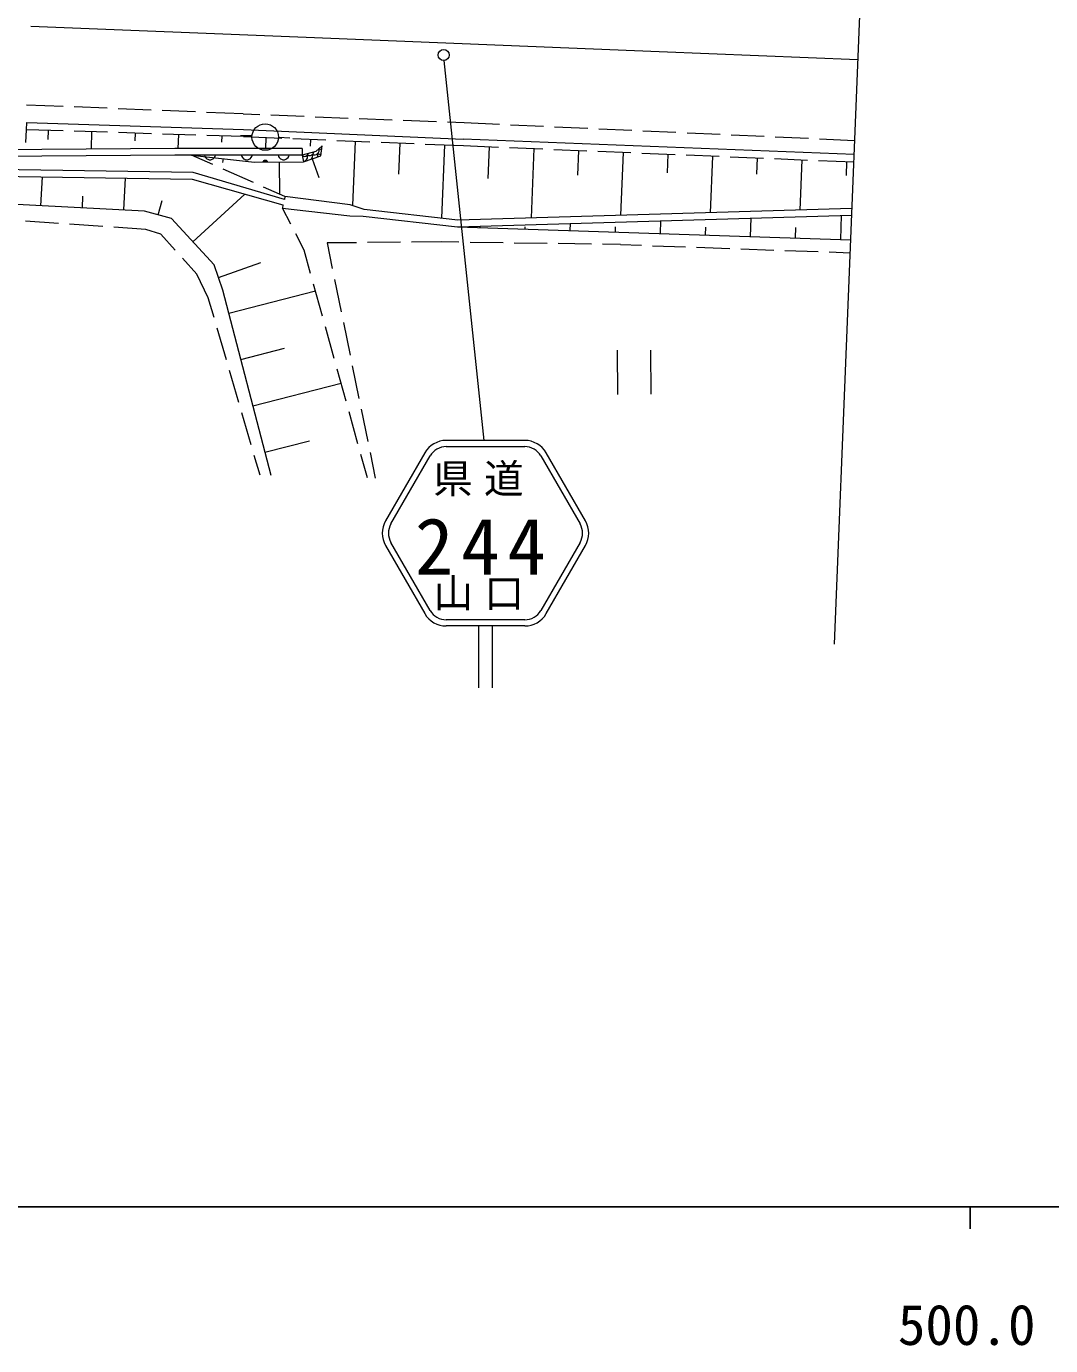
# Model space of a CAD drawing. Units: millimetres at full size, sheet at 1:1000; details may follow other scales. Extents: x 40000 to 680000, y 20000 to 380000.
# Drawn here: x 525266 to 571645, y 198715 to 258441 of the extents above; entities that cross this region are included whole.
import ezdxf
from ezdxf.enums import TextEntityAlignment as Align

# ---------------------------------------------------------------- set-up
doc = ezdxf.new("R2010")
doc.units = ezdxf.units.MM
doc.header["$LTSCALE"] = 1000
for name, color, linetype, lineweight in [('M-BGD', 7, 'Continuous', 13), ('M-BMK-OTRS', 5, 'Continuous', 13), ('M-STR-STRC', 7, 'Continuous', 13), ('M-TTL-BAND', 7, 'Continuous', 25)]:
    doc.layers.add(name, color=color, linetype=linetype, lineweight=lineweight)
doc.styles.add('ＭＳ ゴシック', font='')
doc.styles.get('ＭＳ ゴシック').set_extended_font_data('MS Gothic')

msp = doc.modelspace()

# ---------------------------------------------------------------- linework, layer by layer
at = {"layer": 'M-BGD'}
for p, q in [((525475, 258455), (537935, 257954)), ((537935, 257954), (553922, 257311)), ((553922, 257311), (562915, 256949)), ((526926, 254813), (525269, 254881)), ((528924, 254731), (527426, 254793)), ((530923, 254649), (529424, 254711)), ((532921, 254568), (531422, 254629)), ((535077, 254480), (533421, 254547)), ((535077, 254480), (535840, 254449)), ((525274, 253761), (525289, 254096)), ((525289, 254096), (535097, 253777)), ((536339, 254430), (537838, 254370)), ((538338, 254350), (539836, 254291)), ((540336, 254271), (541835, 254212)), ((542334, 254192), (543833, 254133)), ((544333, 254113), (545095, 254083)), ((545095, 254083), (546689, 254010)), ((547188, 253988), (548687, 253920)), ((549186, 253897), (550685, 253829)), ((525246, 253191), (525274, 253761)), ((526937, 253709), (525274, 253761)), ((526256, 253730), (526244, 253320)), ((528936, 253646), (527437, 253693)), ((528221, 253668), (528197, 252910)), ((530935, 253583), (529436, 253630)), ((530186, 253606), (530175, 253259)), ((532934, 253520), (531435, 253567)), ((532150, 253545), (532130, 252911)), ((535097, 253452), (533434, 253504)), ((534115, 253483), (534106, 253197)), ((535455, 253485), (534955, 253487)), ((535097, 253777), (545041, 253332)), ((535097, 253452), (536828, 253380)), ((536108, 253409), (536088, 252912)), ((536691, 253429), (537190, 253400)), ((537328, 253360), (538826, 253298)), ((538131, 253325), (538119, 253016)), ((539326, 253278), (540825, 253216)), ((540155, 253241), (540033, 250329)), ((562742, 252638), (545041, 253332)), ((551184, 253806), (552683, 253738)), ((553182, 253716), (554681, 253648)), ((555180, 253625), (556678, 253557)), ((557178, 253534), (558676, 253466)), ((559176, 253444), (560674, 253376)), ((561174, 253353), (562768, 253281)), ((531995, 252911), (522789, 252847)), ((537751, 252913), (531995, 252911)), ((537751, 252913), (537751, 252613)), ((538367, 252776), (537751, 252613)), ((538658, 253038), (538367, 252776)), ((538602, 252584), (538658, 253038)), ((541324, 253196), (542823, 253134)), ((542178, 253157), (542119, 251755)), ((543323, 253113), (545054, 253042)), ((544201, 253073), (544063, 249757)), ((545054, 253042), (546647, 252976)), ((546224, 252989), (546164, 251550)), ((547147, 252955), (548646, 252892)), ((548247, 252905), (548117, 249770)), ((549145, 252871), (550644, 252808)), ((550270, 252821), (550223, 251698)), ((551143, 252788), (552642, 252725)), ((552293, 252736), (552175, 249889)), ((553142, 252704), (554640, 252641)), ((554316, 252652), (554281, 251805)), ((532822, 251821), (510807, 252158)), ((531996, 252611), (522791, 252547)), ((537751, 252613), (531996, 252611)), ((533716, 252181), (532746, 252611)), ((532746, 252611), (535599, 252298)), ((533330, 252612), (533350, 252552)), ((533350, 252552), (533380, 252502)), ((533380, 252502), (533430, 252452)), ((533430, 252452), (533480, 252422)), ((533480, 252422), (533540, 252402)), ((533540, 252402), (533620, 252402)), ((533620, 252402), (533680, 252422)), ((533680, 252422), (533730, 252452)), ((533730, 252452), (533780, 252502)), ((533780, 252502), (533810, 252552)), ((533810, 252552), (533830, 252612)), ((534173, 252455), (534153, 252279)), ((534998, 252612), (535018, 252552)), ((535018, 252552), (535048, 252502)), ((535048, 252502), (535098, 252452)), ((535098, 252452), (535148, 252422)), ((535148, 252422), (535208, 252402)), ((535208, 252402), (535288, 252402)), ((535288, 252402), (535348, 252422)), ((535348, 252422), (535398, 252452)), ((535398, 252452), (535448, 252502)), ((535448, 252502), (535478, 252552)), ((535478, 252552), (535498, 252612)), ((535599, 252298), (537822, 252315)), ((535985, 252301), (535993, 252325)), ((536185, 252302), (535985, 252301)), ((535993, 252325), (536005, 252345)), ((535993, 252317), (536177, 252318)), ((536169, 252334), (536001, 252333)), ((536005, 252345), (536024, 252365)), ((536013, 252349), (536157, 252350)), ((536024, 252365), (536044, 252377)), ((536140, 252366), (536028, 252365)), ((536044, 252377), (536068, 252385)), ((536052, 252377), (536116, 252378)), ((536068, 252385), (536100, 252386)), ((536100, 252386), (536124, 252378)), ((536124, 252378), (536144, 252366)), ((536144, 252366), (536165, 252346)), ((536165, 252346), (536177, 252326)), ((536177, 252326), (536185, 252302)), ((536667, 252612), (536687, 252552)), ((536687, 252552), (536717, 252502)), ((536711, 252306), (536722, 250847)), ((536717, 252502), (536767, 252452)), ((536767, 252452), (536817, 252422)), ((536817, 252422), (536877, 252403)), ((536877, 252403), (536957, 252403)), ((536957, 252403), (537017, 252423)), ((537017, 252423), (537067, 252453)), ((537067, 252453), (537117, 252503)), ((537117, 252503), (537147, 252553)), ((537147, 252553), (537167, 252613)), ((537751, 252613), (537822, 252315)), ((537822, 252315), (538602, 252584)), ((538212, 252450), (538507, 251595)), ((555140, 252620), (556639, 252558)), ((556339, 252568), (556233, 250007)), ((557138, 252537), (558637, 252474)), ((558362, 252484), (558332, 251749)), ((559136, 252453), (560635, 252391)), ((560385, 252400), (560291, 250126)), ((561135, 252370), (562728, 252303)), ((562409, 252316), (562383, 251694)), ((510802, 251858), (532777, 251522)), ((525926, 250319), (525992, 251625)), ((529681, 250129), (529753, 251568)), ((532777, 251522), (536880, 250358)), ((536947, 250608), (532822, 251821)), ((535544, 251369), (534173, 251978)), ((536971, 250736), (536001, 251167)), ((530619, 250082), (521234, 250555)), ((527804, 250224), (527830, 250751)), ((531232, 249915), (531408, 250560)), ((532805, 248694), (535165, 250844)), ((536880, 250358), (536865, 250215)), ((536971, 250736), (536947, 250608)), ((539928, 250364), (536971, 250736)), ((540557, 250153), (539928, 250364)), ((531845, 249748), (530619, 250082)), ((533766, 247639), (531845, 249748)), ((536865, 250215), (539916, 249871)), ((537240, 249488), (536865, 250215)), ((539916, 249871), (540520, 249855)), ((540520, 249855), (544794, 249373)), ((544806, 249673), (540557, 250153)), ((544794, 249373), (562631, 249894)), ((562644, 250195), (544806, 249673)), ((558059, 248933), (558086, 249761)), ((562140, 248797), (562176, 249881)), ((526728, 249522), (525231, 249626)), ((528723, 249384), (527226, 249488)), ((530676, 249249), (529222, 249350)), ((531352, 249033), (530676, 249249)), ((544794, 249373), (562587, 248782)), ((545814, 249339), (545816, 249403)), ((547855, 249271), (547858, 249367)), ((549896, 249204), (549906, 249522)), ((551936, 249136), (551944, 249359)), ((553977, 249068), (553996, 249642)), ((556018, 249000), (556030, 249351)), ((560099, 248865), (560115, 249343)), ((532004, 248315), (531352, 249033)), ((537845, 248316), (537470, 249044)), ((540212, 248648), (538882, 248637)), ((538882, 248637), (539119, 247478)), ((542212, 248665), (540712, 248653)), ((544042, 248681), (542712, 248670)), ((544854, 248669), (544042, 248681)), ((546854, 248640), (545354, 248662)), ((548853, 248612), (547354, 248633)), ((550853, 248583), (549353, 248604)), ((552166, 248564), (551353, 248576)), ((552166, 248564), (553117, 248530)), ((553617, 248512), (555116, 248459)), ((532992, 247226), (532340, 247944)), ((538139, 247254), (537845, 248316)), ((555615, 248441), (557114, 248388)), ((557614, 248370), (559113, 248316)), ((559613, 248298), (561112, 248245)), ((561612, 248227), (562563, 248193)), ((534167, 246504), (533766, 247639)), ((533966, 247072), (535876, 247746)), ((533502, 246156), (532992, 247226)), ((538674, 245327), (538273, 246772)), ((539220, 246988), (539521, 245519)), ((533765, 245258), (533502, 246156)), ((536344, 238109), (534167, 246504)), ((534439, 245455), (538356, 246471)), ((539621, 245029), (539922, 243559)), ((534326, 243338), (533905, 244778)), ((539208, 243399), (538807, 244845)), ((534983, 243356), (536959, 243868)), ((552023, 243781), (552032, 241781)), ((553552, 241788), (553543, 243788)), ((534887, 241419), (534466, 242858)), ((539743, 241472), (539342, 242918)), ((540023, 243070), (540324, 241600)), ((535527, 241257), (539516, 242291)), ((535448, 239499), (535027, 240939)), ((540277, 239545), (539876, 240990)), ((540424, 241110), (540726, 239641)), ((536071, 239158), (538083, 239680)), ((535851, 238121), (535588, 239019)), ((540706, 238001), (540411, 239063)), ((540826, 239151), (541064, 237992))]:
    msp.add_line(p, q, dxfattribs=at)
msp.add_circle((536082, 253432), 600, dxfattribs=at)
for centre, start, end in [((537846, 252769), 246.28955, 338.6333), ((538078, 252804), 245.37402, 346.66577), ((538018, 252577), 319.67773, 18.52356), ((538310, 252839), 245.37402, 18.52356), ((538250, 252612), 337.57446, 18.52356), ((538542, 252875), 245.37402, 289.59607), ((538601, 253101), 245.37402, 280.43628), ((537615, 252733), 312.77856, 329.66577), ((537787, 252542), 278.48694, 18.52356)]:
    msp.add_arc(centre, 214, start, end, dxfattribs=at)
at = {"layer": 'M-BMK-OTRS'}
msp.add_line((563026, 259697), (561850, 230470), dxfattribs=at)
at = {"layer": 'M-STR-STRC'}
for p, q in [((546001, 239695), (544184, 256896)), ((547835, 239695), (544279, 239695)), ((543309, 239135), (541531, 236055)), ((541773, 235915), (543551, 238995)), ((544279, 239415), (547835, 239415)), ((548563, 238995), (550341, 235915)), ((550583, 236055), (548805, 239135)), ((541531, 234935), (543309, 231855)), ((543551, 231995), (541773, 235075)), ((550341, 235075), (548563, 231995)), ((548805, 231855), (550583, 234935)), ((547835, 231575), (544279, 231575)), ((547835, 231295), (544279, 231295)), ((545757, 228496), (545757, 231295)), ((546357, 231295), (546357, 228496))]:
    msp.add_line(p, q, dxfattribs=at)
msp.add_circle((544158, 257142), 250, dxfattribs=at)
for centre, radius, start, end in [((544279, 238575), 1120, 90, 150), ((547835, 238575), 1120, 30, 90), ((544279, 238575), 840, 90, 150), ((547835, 238575), 840, 30, 90), ((542500, 235495), 1120, 150, 210), ((549613, 235495), 1120, 330, 30), ((542500, 235495), 840, 150, 210), ((549613, 235495), 840, 330, 30.00002), ((544279, 232415), 1120, 210, 270), ((544279, 232415), 840, 210, 270), ((547835, 232415), 840, 270, 330), ((547835, 232415), 1120, 270, 330)]:
    msp.add_arc(centre, radius, start, end, dxfattribs=at)
at = {"layer": 'M-TTL-BAND'}
for p, q in [((40000, 205000), (579000, 205000)), ((568000, 205000), (568000, 204000))]:
    msp.add_line(p, q, dxfattribs=at)

# ---------------------------------------------------------------- texts
at = {"layer": 'M-STR-STRC', "attachment_point": 8, "style": 'ＭＳ ゴシック'}
for s, insert, char_height in [('\\T1.28;県道', (545984, 237162), 1320), ('\\T1.2;244', (546000, 233618), 2566), ('\\T1.28;山口', (546000, 232000), 1320)]:
    msp.add_mtext(s, dxfattribs=dict(at, insert=insert, char_height=char_height))
at = {"layer": 'M-TTL-BAND', "style": 'ＭＳ ゴシック'}
msp.add_text('500.0', height=1833, dxfattribs=at).set_placement((567844, 198195), align=Align.BOTTOM_CENTER)

doc.saveas('drawing.dxf')
